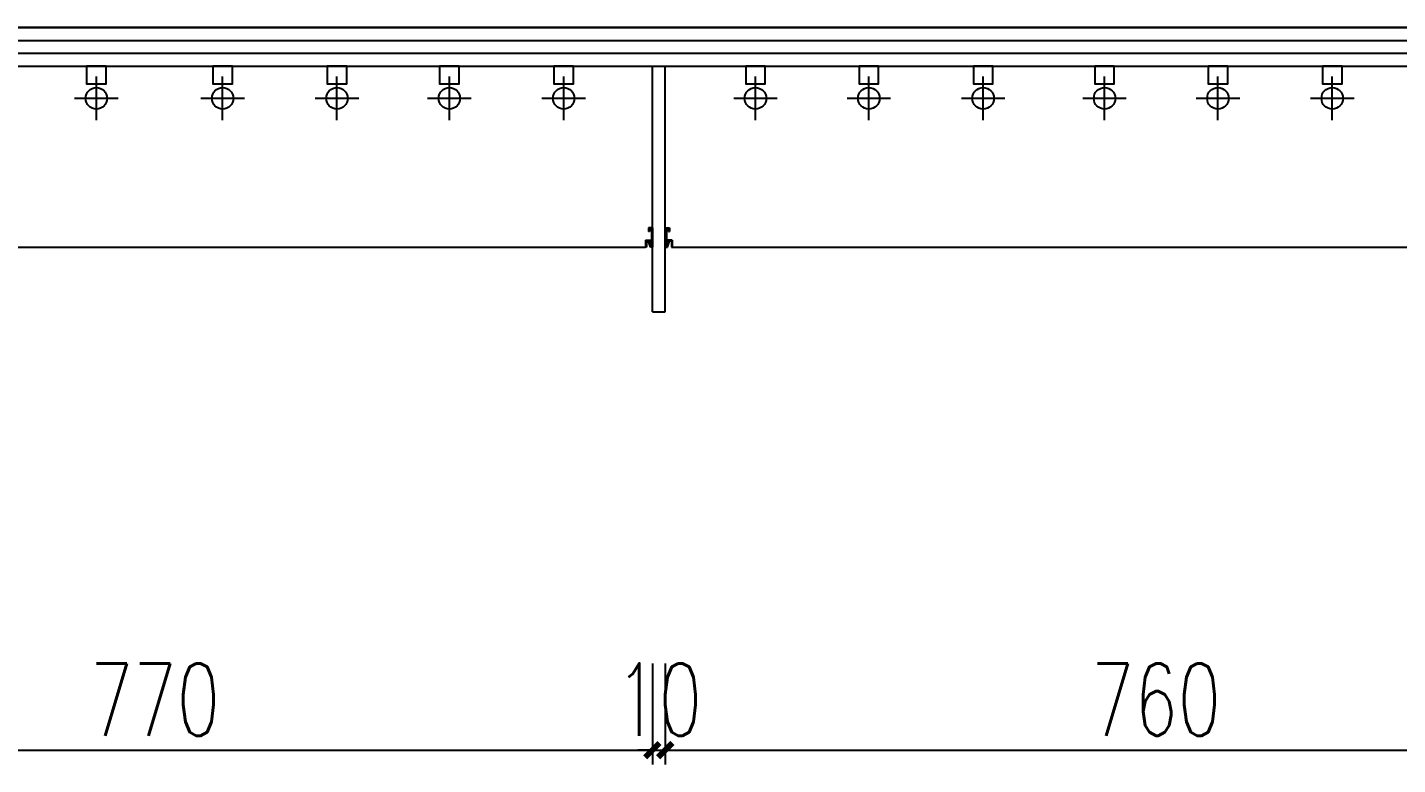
# Model space of a CAD drawing. Header units: millimetres. Extents: x 5625199 to 7433318, y -3316392 to -2552493.
# Drawn here: x 5941311 to 5942372, y -2593437 to -2592866 of the extents above; entities that cross this region are included whole.
import ezdxf

# ---------------------------------------------------------------- set-up
doc = ezdxf.new("R2010")
doc.units = ezdxf.units.MM
doc.header["$PDMODE"] = 35
doc.header["$PDSIZE"] = -10
for name, color, linetype in [('155', 155, 'Continuous'), ('C-灯具', 51, 'Continuous'), ('D-外部标注', 165, 'Continuous'), ('P-天花', 4, 'Continuous')]:
    doc.layers.add(name, color=color, linetype=linetype)
doc.styles.add('标注-尺寸', font='simplex.shx', dxfattribs={"width": 0.7})
doc.dimstyles.new('MS55', dxfattribs={"dimscale": 0, "dimtxt": 5, "dimasz": 1, "dimexe": 1, "dimexo": 0.8, "dimgap": 1, "dimtad": 1, "dimdec": 0, "dimrnd": 5, "dimdsep": 46, "dimtxsty": '标注-尺寸', "dimblk": 'ARCHTICK', "dimcen": 0, "dimdle": 0.5, "dimclrd": 256, "dimclre": 256, "dimclrt": 50, "dimadec": 0, "dimazin": 0, "dimtfac": 1, "dimtdec": 0, "dimtix": 1, "dimtofl": 0, "dimtmove": 2, "dimatfit": 3, "dimldrblk": 'jt2', "dimfxl": 6, "dimfxlon": 1, "dimtvp": 1, "dimtolj": 1, "dimtzin": 0, "dimarcsym": 0})

# ---------------------------------------------------------------- blocks, each defined once
blk = doc.blocks.new('A$C0C1D23EB')
at = {"layer": 'D-外部标注', "color": 8, "linetype": 'ByBlock'}
for p, q in [((0, 10), (0, 0)), ((0, 10), (2, 10)), ((0.5, 9.5), (0.5, 0.5)), ((0.5, 9.5), (1.5, 9.5)), ((1.5, 9.5), (1.5, 8)), ((1.5, 8), (2, 8)), ((2, 10), (2, 8)), ((0, 0), (1, 0)), ((3.5, 3.5), (0.5, 3.5)), ((3, 3), (0.5, 3)), ((0.5, 0.5), (0.64, 0.5)), ((0.64, 0.5), (1.47, 3)), ((1, 0), (2, 3)), ((3, 3), (3, 0)), ((3, 0), (3.5, 0)), ((3.5, 3.5), (3.5, 0))]:
    blk.add_line(p, q, dxfattribs=at)
blk = doc.blocks.new('A$C3DAF4441')
at = {"layer": 'C-灯具'}
for p, q in [((21.9, 54.3), (21.9, 10.5)), ((0, 32.4), (43.8, 32.4))]:
    blk.add_line(p, q, dxfattribs=at)
blk.add_lwpolyline([(12.1, 0), (31.7, 0), (31.7, 17.7), (12.1, 17.7)], close=True, dxfattribs=at)
blk.add_circle((21.9, 32.4), 10.9, dxfattribs=at)
blk = doc.blocks.new('_ArchTick')
at = {"color": 0, "linetype": 'ByBlock', "const_width": 0.4}
blk.add_lwpolyline([(-0.5, -0.5), (0.5, 0.5)], dxfattribs=at)
blk = doc.blocks.new('*D739')
at = {"layer": '155', "lineweight": -2, "ltscale": 500, "transparency": 16777216}
for p, q in [((5941025.3, -2593358.4), (5941025.3, -2593436.7)), ((5941795.3, -2593358.4), (5941795.3, -2593436.7)), ((5941019.7, -2593425.5), (5941800.9, -2593425.5))]:
    blk.add_line(p, q, dxfattribs=at)
at = {"layer": 'Defpoints', "color": 0, "transparency": 16777216}
for p in [(5941025.3, -2593086.2), (5941795.3, -2593086.2), (5941795.3, -2593425.5)]:
    blk.add_point(p, dxfattribs=at)
at = {"layer": '155', "linetype": 'ByBlock', "lineweight": -2, "transparency": 16777216, "xscale": 11.18012611700633, "yscale": 11.18012611700633, "zscale": 11.18012611700633, "rotation": 180}
blk.add_blockref('_ArchTick', (5941025.3, -2593425.5), dxfattribs=at)
at = {"layer": '155', "linetype": 'ByBlock', "lineweight": -2, "transparency": 16777216, "xscale": 11.18012611700633, "yscale": 11.18012611700633, "zscale": 11.18012611700633}
blk.add_blockref('_ArchTick', (5941795.3, -2593425.5), dxfattribs=at)
at = {"layer": '155', "color": 50, "ltscale": 500, "transparency": 16777216, "insert": (5941410.3, -2593386.4), "char_height": 55.9, "attachment_point": 5, "style": '标注-尺寸'}
blk.add_mtext('\\A1;770', dxfattribs=at)
blk = doc.blocks.new('jt2')
at = {"ltscale": 0.1}
blk.add_line((0, 0), (-1, 0), dxfattribs=at)
at = {"color": 6, "ltscale": 0.1}
blk.add_lwpolyline([(-1.217, 1.261), (-0.717, 1.5), (0.019, 0), (-0.717, -1.5), (-1.217, -1.261), (0, 0), (-1.217, 1.261)], dxfattribs=at)
blk = doc.blocks.new('*D740')
at = {"layer": '155', "lineweight": -2, "ltscale": 500, "transparency": 16777216}
for p, q in [((5941795.3, -2593358.4), (5941795.3, -2593436.7)), ((5941805.3, -2593358.4), (5941805.3, -2593436.7)), ((5941795.3, -2593425.5), (5941784.1, -2593425.5)), ((5941805.3, -2593425.5), (5941816.5, -2593425.5))]:
    blk.add_line(p, q, dxfattribs=at)
at = {"layer": 'Defpoints', "color": 0, "transparency": 16777216}
for p in [(5941795.3, -2593086.2), (5941805.3, -2593086.2), (5941805.3, -2593425.5)]:
    blk.add_point(p, dxfattribs=at)
at = {"layer": '155', "linetype": 'ByBlock', "lineweight": -2, "transparency": 16777216, "xscale": 11.18012611700633, "yscale": 11.18012611700633, "zscale": 11.18012611700633}
blk.add_blockref('_ArchTick', (5941795.3, -2593425.5), dxfattribs=at)
at = {"layer": '155', "linetype": 'ByBlock', "lineweight": -2, "transparency": 16777216, "xscale": 11.18012611700633, "yscale": 11.18012611700633, "zscale": 11.18012611700633, "rotation": 180}
blk.add_blockref('_ArchTick', (5941805.3, -2593425.5), dxfattribs=at)
at = {"layer": '155', "color": 50, "ltscale": 500, "transparency": 16777216, "insert": (5941800.3, -2593386.4), "char_height": 55.9, "attachment_point": 5, "style": '标注-尺寸'}
blk.add_mtext('\\A1;10', dxfattribs=at)
blk = doc.blocks.new('*D741')
at = {"layer": '155', "lineweight": -2, "ltscale": 500, "transparency": 16777216}
for p, q in [((5941805.3, -2593358.4), (5941805.3, -2593436.7)), ((5942565.3, -2593358.4), (5942565.3, -2593436.7)), ((5941799.7, -2593425.5), (5942570.9, -2593425.5))]:
    blk.add_line(p, q, dxfattribs=at)
at = {"layer": 'Defpoints', "color": 0, "transparency": 16777216}
for p in [(5941805.3, -2593086.2), (5942565.3, -2593086.2), (5942565.3, -2593425.5)]:
    blk.add_point(p, dxfattribs=at)
at = {"layer": '155', "linetype": 'ByBlock', "lineweight": -2, "transparency": 16777216, "xscale": 11.18012611700633, "yscale": 11.18012611700633, "zscale": 11.18012611700633, "rotation": 180}
blk.add_blockref('_ArchTick', (5941805.3, -2593425.5), dxfattribs=at)
at = {"layer": '155', "linetype": 'ByBlock', "lineweight": -2, "transparency": 16777216, "xscale": 11.18012611700633, "yscale": 11.18012611700633, "zscale": 11.18012611700633}
blk.add_blockref('_ArchTick', (5942565.3, -2593425.5), dxfattribs=at)
at = {"layer": '155', "color": 50, "ltscale": 500, "transparency": 16777216, "insert": (5942185.3, -2593386.4), "char_height": 55.9, "attachment_point": 5, "style": '标注-尺寸'}
blk.add_mtext('\\A1;760', dxfattribs=at)

msp = doc.modelspace()

# ---------------------------------------------------------------- linework, layer by layer
at = {"color": 4, "linetype": 'ByBlock'}
for p, q in [((5939455.19, -2592866.19), (5943355.41, -2592866.19)), ((5939455.19, -2592876.19), (5943355.41, -2592876.19)), ((5939455.19, -2592886.19, 0), (5943345.41, -2592886.19, 0)), ((5939455.19, -2592896.19, 0), (5943345.41, -2592896.19, 0)), ((5941795.29, -2593086.19), (5941795.29, -2592896.19)), ((5941805.29, -2593086.19), (5941805.29, -2592896.19)), ((5941795.29, -2593086.19), (5941805.29, -2593086.19))]:
    msp.add_line(p, q, dxfattribs=at)
at = {"color": 4}
msp.add_line((5943354.64, -2592866.19, 0), (5939465.19, -2592866.19, 0), dxfattribs=at)
at = {"color": 8, "linetype": 'ByBlock'}
for p, q in [((5939475.19, -2592866.19, 0), (5943345.41, -2592866.19, 0)), ((5939475.19, -2592896.19), (5943345.41, -2592896.19)), ((5941030.54, -2593036.19, 0), (5941790.04, -2593036.19, 0)), ((5941810.54, -2593036.19, 0), (5942560.04, -2593036.19, 0))]:
    msp.add_line(p, q, dxfattribs=at)
at = {"layer": 'P-天花'}
msp.add_line((5939455.19, -2592866.19), (5943354.64, -2592866.19, 0), dxfattribs=at)

# ---------------------------------------------------------------- block references
at = {"layer": 'D-外部标注', "xscale": 0.7680000000000003, "yscale": 0.7680000000000003, "zscale": 0.7680000000000003, "rotation": 180}
for p in [(5941381.67, -2592896.19, 0), (5941479.43, -2592896.19, 0), (5941567.95, -2592896.19, 0), (5941654.96, -2592896.19, 0), (5941743.48, -2592896.19, 0), (5941891.93, -2592896.19, 0), (5941979.69, -2592896.19, 0), (5942068.21, -2592896.19, 0), (5942162.25, -2592896.19, 0), (5942250.01, -2592896.19, 0), (5942338.53, -2592896.19, 0)]:
    msp.add_blockref('A$C3DAF4441', p, dxfattribs=at)
at = {"layer": 'D-外部标注', "color": 15, "yscale": 1.5, "zscale": 1.5}
for p, xscale in [((5941795.29, -2593036.19, 0), -1.5), ((5941805.5, -2593036.19, 0), 1.5)]:
    msp.add_blockref('A$C0C1D23EB', p, dxfattribs=dict(at, xscale=xscale))

# ---------------------------------------------------------------- dimensions: what is measured, and where the dimension line sits
at = {"layer": '155', "ltscale": 500}
for base, p1, p2, picture, middle in [((5941795.29, -2593425.5), (5941025.29, -2593086.19), (5941795.29, -2593086.19), '*D739', (5941410.29, -2593386.37)), ((5941805.29, -2593425.5), (5941795.29, -2593086.19), (5941805.29, -2593086.19), '*D740', (5941800.29, -2593386.37)), ((5942565.29, -2593425.5), (5941805.29, -2593086.19), (5942565.29, -2593086.19), '*D741', (5942185.29, -2593386.37))]:
    dim = msp.add_linear_dim(base=base, p1=p1, p2=p2, dimstyle='MS55', override={"dimscale": 11.180126}, dxfattribs=at)
    dim.commit()
    dim.dimension.update_dxf_attribs({"geometry": picture, "text_midpoint": middle})

doc.saveas('drawing.dxf')
